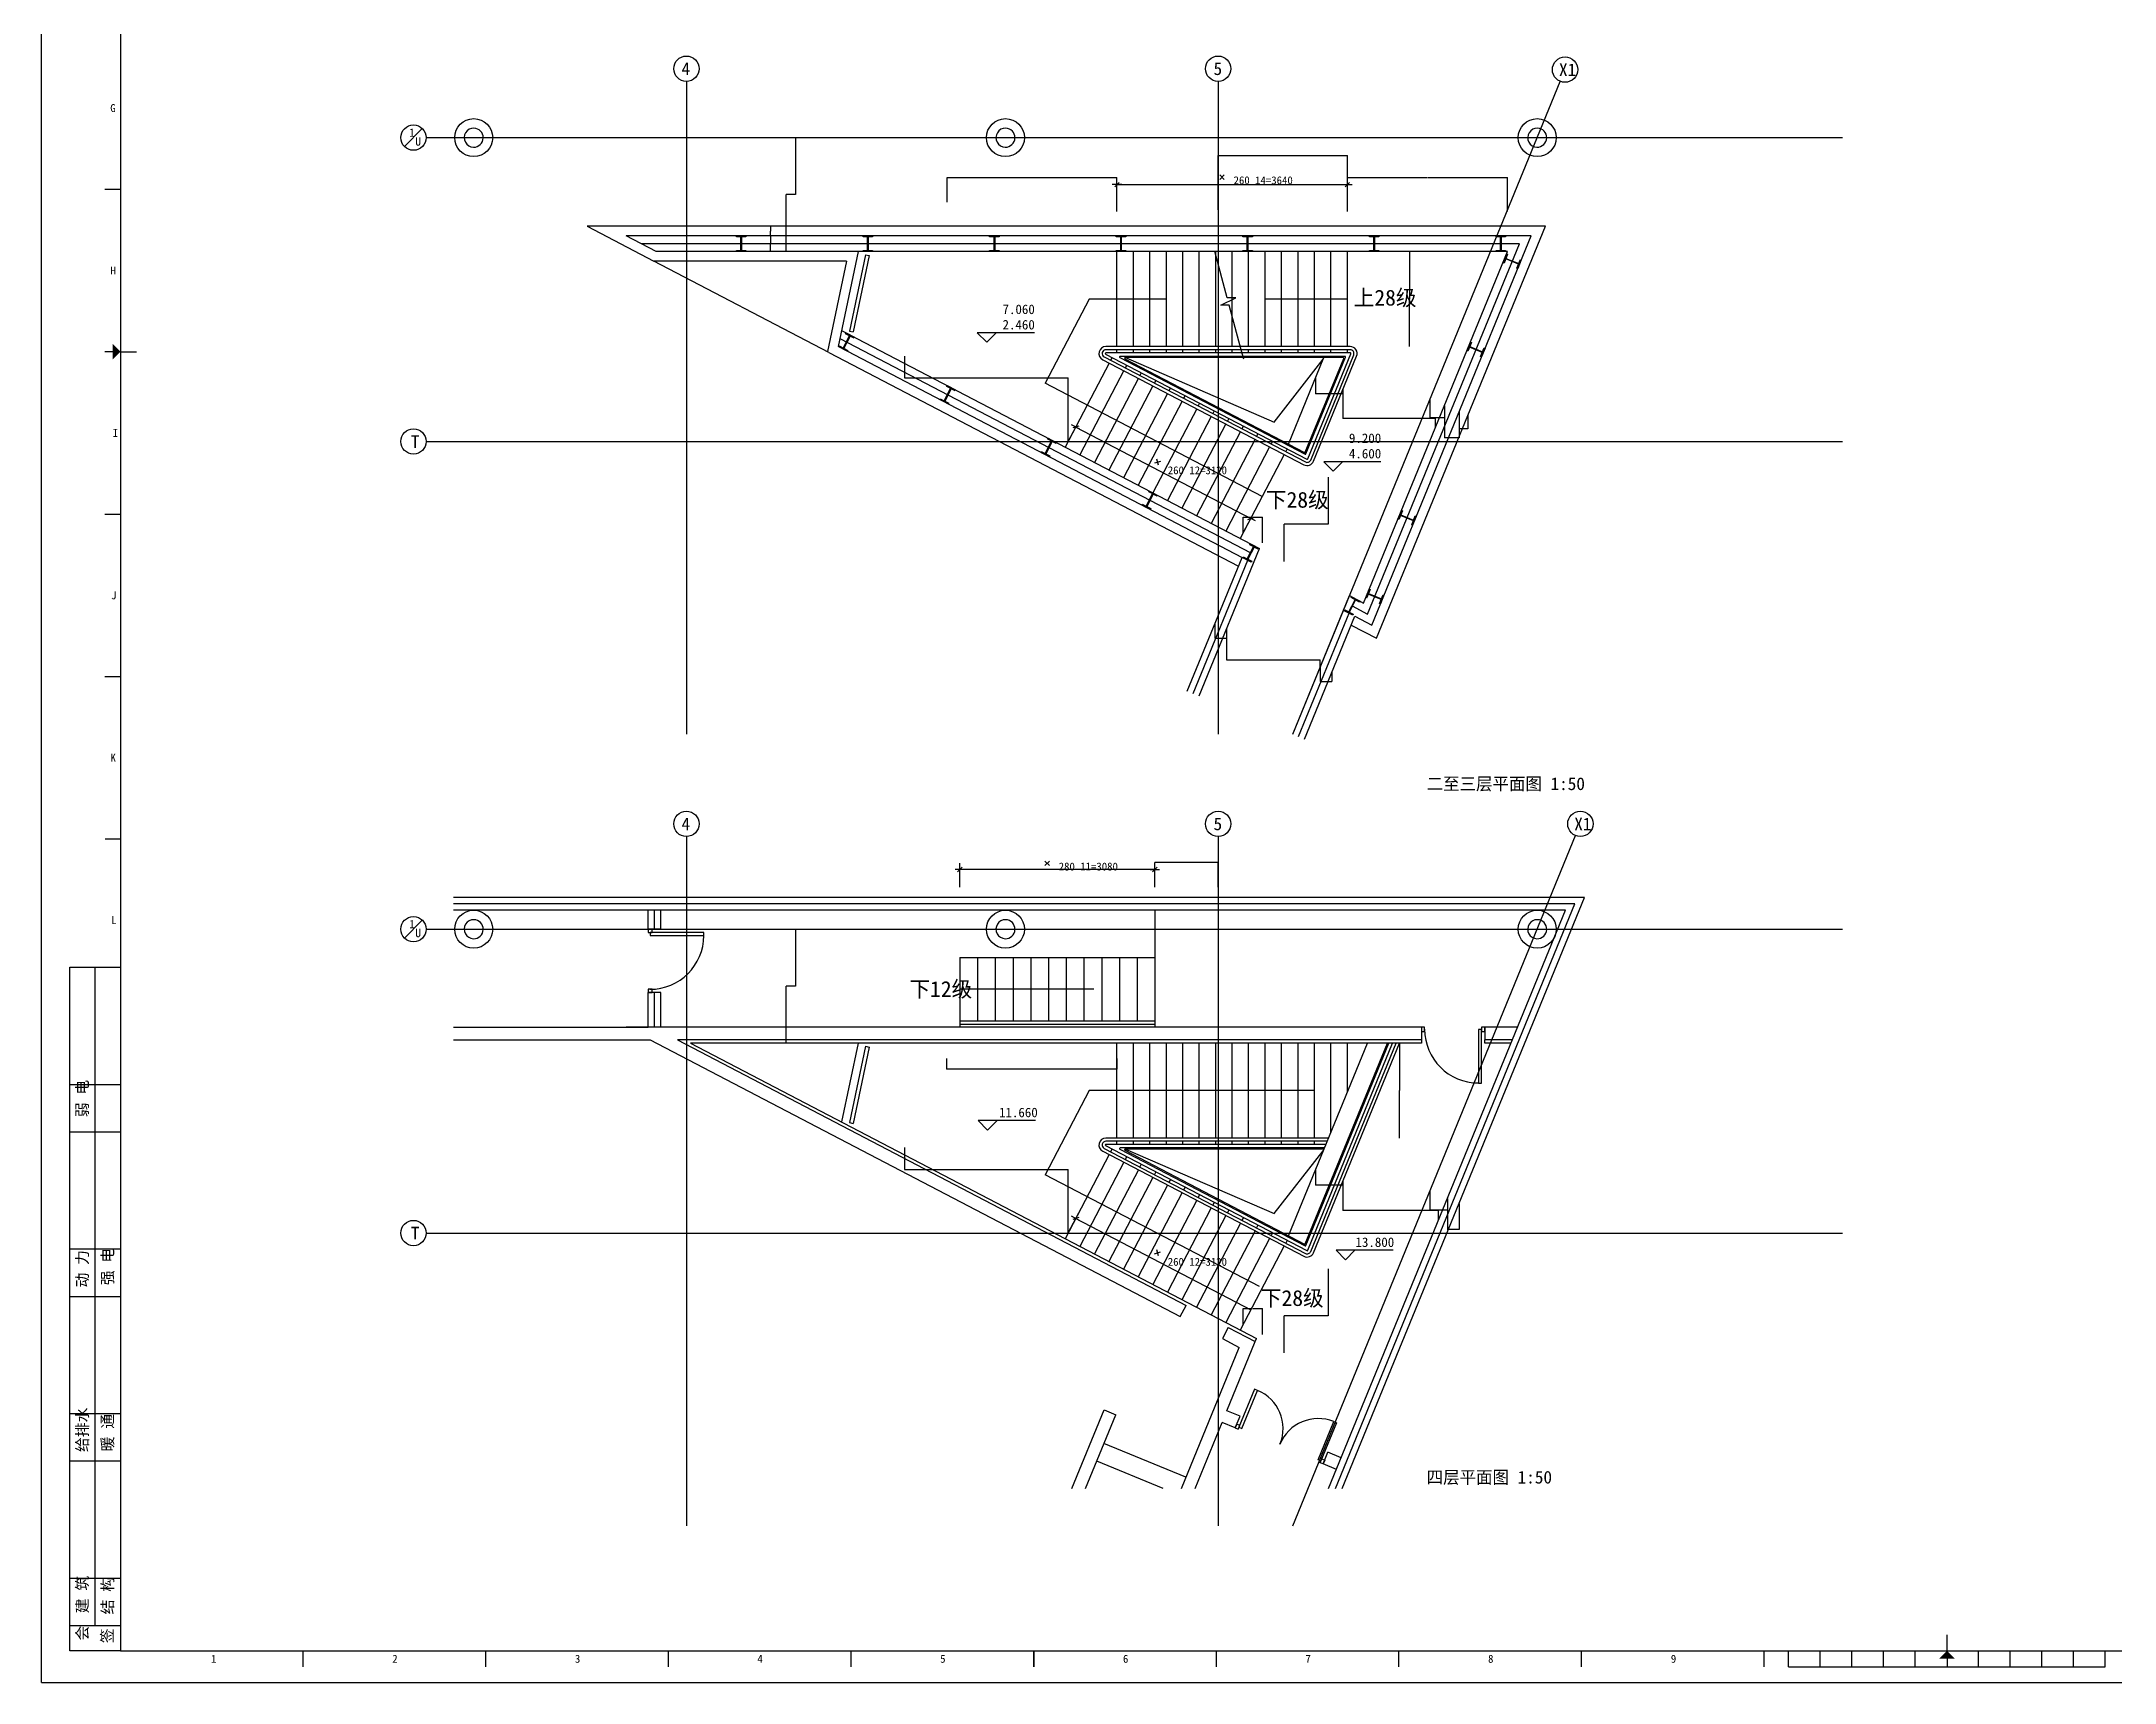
# Model space of a CAD drawing. Header units: metres. Extents: x 104376 to 163826, y -86950 to -44900.
# Drawn here: x 104376 to 137124, y -86950 to -61024 of the extents above; entities that cross this region are included whole.
import ezdxf

# ---------------------------------------------------------------- set-up
doc = ezdxf.new("R2010")
doc.units = ezdxf.units.M
for name, color, linetype in [('AXIS', 8, 'Continuous'), ('COL-S', 251, 'Continuous'), ('COLUMN', 1, 'Continuous'), ('D-TEXT', 3, 'Continuous'), ('DIM', 3, 'Continuous'), ('LINE', 3, 'Continuous'), ('RAILING', 6, 'Continuous'), ('S', 7, 'Continuous'), ('STAIR', 6, 'Continuous'), ('TEXT', 7, 'Continuous'), ('TK', 9, 'Continuous'), ('WALL', 2, 'Continuous'), ('WIN', 4, 'Continuous'), ('WINDOW', 4, 'Continuous'), ('XU', 6, 'Continuous')]:
    doc.layers.add(name, color=color, linetype=linetype)
doc.dimstyles.get("Standard").update_dxf_attribs({"dimtxt": 2.5, "dimasz": 2.5, "dimexe": 1.25, "dimexo": 0.625, "dimtad": 1, "dimcen": 2.5, "dimazin": 3, "dimtfac": 1, "dimtmove": 0, "dimatfit": 3})

# ---------------------------------------------------------------- blocks, each defined once
blk = doc.blocks.new('DOOR10')
at = {"linetype": 'BYBLOCK'}
for points in [[(50, 32.5), (100, 32.5), (100, 882.5), (50, 882.5)], [(0, 0), (50, 0), (50, 65), (0, 65)], [(950, 0), (1000, 0), (1000, 65), (950, 65)]]:
    blk.add_lwpolyline(points, close=True, dxfattribs=at)
blk.add_arc((100, 29.81), 850, 0, 90, dxfattribs=at)
blk = doc.blocks.new('_DIMX')
blk.add_line((-150, 0), (150, 0))
blk.add_lwpolyline([(-70, -70), (70, 70)])
blk = doc.blocks.new('A$C492409A6')
at = {"layer": 'D-TEXT', "linetype": 'BYBLOCK'}
blk.add_text('X1', height=600, rotation=360, dxfattribs=at).set_placement((0, 0))
blk = doc.blocks.new('G25')
for p, q in [((-75, 109), (-75, 125)), ((-75, 125), (75, 125)), ((75, 109), (-75, 109)), ((-5, -109), (-5, 109)), ((5, 109), (5, -109)), ((75, 125), (75, 109)), ((-75, -125), (-75, -109)), ((-75, -109), (75, -109)), ((75, -125), (-75, -125)), ((75, -109), (75, -125))]:
    blk.add_line(p, q)
blk = doc.blocks.new('DOOR15')
at = {"linetype": 'BYBLOCK'}
for points in [[(50, 32.5), (100, 32.5), (100, 682.5), (50, 682.5)], [(1450, 32.5), (1400, 32.5), (1400, 682.5), (1450, 682.5)], [(0, 0), (50, 0), (50, 65), (0, 65)], [(1500, 0), (1450, 0), (1450, 65), (1500, 65)]]:
    blk.add_lwpolyline(points, close=True, dxfattribs=at)
for centre, start, end in [((100, 32.5), 0, 90), ((1400, 32.5), 90, 180)]:
    blk.add_arc(centre, 650, start, end, dxfattribs=at)
blk = doc.blocks.new('*D1')
for p, q in [((123360.87, -81292.18), (123360.87, -81042.41)), ((123361.12, -81042.41), (123508.56, -81042.41)), ((123514.56, -81042.41), (123662, -81042.41)), ((123662.25, -81449.48), (123662.25, -81042.41))]:
    blk.add_line(p, q)
at = {"layer": 'Defpoints'}
for p in [(123360.87, -81042.41), (123360.87, -81292.18), (123662.25, -81449.48)]:
    blk.add_point(p, dxfattribs=at)
at = {"layer": 'DIM', "insert": (123511.56, -81042.41), "char_height": 1, "attachment_point": 5}
blk.add_mtext('301,38', dxfattribs=at)
blk = doc.blocks.new('*D2')
for p, q in [((123093.96, -70306.28), (123093.96, -70793.45)), ((123094.21, -70793.45), (123830.725, -70793.45)), ((123837.725, -70793.45), (124574.24, -70793.45)), ((124574.49, -70912.94), (124574.49, -70793.45))]:
    blk.add_line(p, q)
at = {"layer": 'Defpoints'}
for p in [(123093.96, -70306.28), (123093.96, -70793.45), (124574.49, -70912.94)]:
    blk.add_point(p, dxfattribs=at)
at = {"layer": 'DIM', "insert": (123834.225, -70793.45), "char_height": 1, "attachment_point": 5}
blk.add_mtext('1480,53', dxfattribs=at)
blk = doc.blocks.new('*D3')
for p, q in [((123360.87, -68787.64), (123360.87, -68537.87)), ((123361.12, -68537.87), (123508.56, -68537.87)), ((123514.56, -68537.87), (123662, -68537.87)), ((123662.25, -68944.94), (123662.25, -68537.87))]:
    blk.add_line(p, q)
at = {"layer": 'Defpoints'}
for p in [(123360.87, -68537.87), (123360.87, -68787.64), (123662.25, -68944.94)]:
    blk.add_point(p, dxfattribs=at)
at = {"layer": 'DIM', "insert": (123511.56, -68537.87), "char_height": 1, "attachment_point": 5}
blk.add_mtext('301,38', dxfattribs=at)
blk = doc.blocks.new('*D7')
for p, q in [((122963.81, -63684.35), (122963.81, -62823.24)), ((122964.06, -62823.24), (123981.17, -62823.24)), ((123988.17, -62823.24), (125005.28, -62823.24)), ((125005.53, -63684.35), (125005.53, -62823.24))]:
    blk.add_line(p, q)
at = {"layer": 'Defpoints'}
for p in [(122963.81, -62823.24), (122963.81, -63684.35), (125005.53, -63684.35)]:
    blk.add_point(p, dxfattribs=at)
at = {"layer": 'DIM', "insert": (123984.67, -62823.24), "char_height": 1, "attachment_point": 5}
blk.add_mtext('2041,72', dxfattribs=at)
blk = doc.blocks.new('*D8')
for p, q in [((116286.23, -75048.31), (116286.23, -75948.31)), ((116208.895, -75948.31), (116137.31, -75948.31)), ((116137.56, -76848.31), (116137.56, -75948.31)), ((116286.48, -75948.31), (116214.895, -75948.31))]:
    blk.add_line(p, q)
at = {"layer": 'Defpoints'}
for p in [(116286.23, -75048.31), (116286.23, -75948.31), (116137.56, -76848.31)]:
    blk.add_point(p, dxfattribs=at)
at = {"layer": 'DIM', "insert": (116211.895, -75948.31), "char_height": 1, "attachment_point": 5}
blk.add_mtext('148,67', dxfattribs=at)
blk = doc.blocks.new('*D9')
for p, q in [((120017.13, -77261.14), (118674.48, -77261.14)), ((118674.73, -77093.02), (118674.73, -77261.14)), ((121365.78, -77261.14), (120023.13, -77261.14)), ((121365.53, -77093.02), (121365.53, -77261.14))]:
    blk.add_line(p, q)
at = {"layer": 'Defpoints'}
for p in [(118674.73, -77093.02), (121365.53, -77093.02), (121365.53, -77261.14)]:
    blk.add_point(p, dxfattribs=at)
at = {"layer": 'DIM', "insert": (120020.13, -77261.14), "char_height": 1, "attachment_point": 5}
blk.add_mtext('2690,8', dxfattribs=at)
blk = doc.blocks.new('*D10')
for p, q in [((118010.47, -78498.65), (118010.47, -78844.96)), ((118010.72, -78844.96), (119299.315, -78844.96)), ((119306.315, -78844.96), (120594.91, -78844.96)), ((120595.16, -79848.16), (120595.16, -78844.96))]:
    blk.add_line(p, q)
at = {"layer": 'Defpoints'}
for p in [(118010.47, -78498.65), (118010.47, -78844.96), (120595.16, -79848.16)]:
    blk.add_point(p, dxfattribs=at)
at = {"layer": 'DIM', "insert": (119302.815, -78844.96), "char_height": 1, "attachment_point": 5}
blk.add_mtext('2584,69', dxfattribs=at)
blk = doc.blocks.new('*D11')
for p, q in [((122461.81, -73993.72), (121963.56, -73993.72)), ((121963.81, -74386.84), (121963.81, -73993.72)), ((122964.06, -73993.72), (122465.81, -73993.72)), ((122963.81, -74386.84), (122963.81, -73993.72))]:
    blk.add_line(p, q)
at = {"layer": 'Defpoints'}
for p in [(122963.81, -73993.72), (121963.81, -74386.84), (122963.81, -74386.84)]:
    blk.add_point(p, dxfattribs=at)
at = {"layer": 'DIM', "insert": (122463.81, -73993.72), "char_height": 1, "attachment_point": 5}
blk.add_mtext('1000', dxfattribs=at)
blk = doc.blocks.new('*D12')
for p, q in [((122908.9, -70230.45), (122908.9, -70452.21)), ((123093.96, -70306.28), (123093.96, -70452.21)), ((122909.15, -70452.21), (122998.43, -70452.21)), ((123004.43, -70452.21), (123093.71, -70452.21))]:
    blk.add_line(p, q)
at = {"layer": 'Defpoints'}
for p in [(122908.9, -70230.45), (123093.96, -70306.28), (122908.9, -70452.21)]:
    blk.add_point(p, dxfattribs=at)
at = {"layer": 'DIM', "insert": (123001.43, -70452.21), "char_height": 1, "attachment_point": 5}
blk.add_mtext('185,06', dxfattribs=at)
blk = doc.blocks.new('*D13')
for p, q in [((118010.47, -65994.11), (118010.47, -66340.42)), ((118010.72, -66340.42), (119299.315, -66340.42)), ((119306.315, -66340.42), (120594.91, -66340.42)), ((120595.16, -67343.62), (120595.16, -66340.42))]:
    blk.add_line(p, q)
at = {"layer": 'Defpoints'}
for p in [(118010.47, -65994.11), (118010.47, -66340.42), (120595.16, -67343.62)]:
    blk.add_point(p, dxfattribs=at)
at = {"layer": 'DIM', "insert": (119302.815, -66340.42), "char_height": 1, "attachment_point": 5}
blk.add_mtext('2584,69', dxfattribs=at)
blk = doc.blocks.new('*D14')
for p, q in [((118681.42, -63563.45), (118681.42, -63173.24)), ((118681.67, -63173.24), (120019.975, -63173.24)), ((120026.975, -63173.24), (121365.28, -63173.24)), ((121365.53, -63712.12), (121365.53, -63173.24))]:
    blk.add_line(p, q)
at = {"layer": 'Defpoints'}
for p in [(118681.42, -63173.24), (118681.42, -63563.45), (121365.53, -63712.12)]:
    blk.add_point(p, dxfattribs=at)
at = {"layer": 'DIM', "insert": (120023.475, -63173.24), "char_height": 1, "attachment_point": 5}
blk.add_mtext('2684,11', dxfattribs=at)
blk = doc.blocks.new('*D15')
for p, q in [((116286.23, -62543.77), (116286.23, -63443.77)), ((116208.895, -63443.77), (116137.31, -63443.77)), ((116137.56, -64343.77), (116137.56, -63443.77)), ((116286.48, -63443.77), (116214.895, -63443.77))]:
    blk.add_line(p, q)
at = {"layer": 'Defpoints'}
for p in [(116286.23, -62543.77), (116286.23, -63443.77), (116137.56, -64343.77)]:
    blk.add_point(p, dxfattribs=at)
at = {"layer": 'DIM', "insert": (116211.895, -63443.77), "char_height": 1, "attachment_point": 5}
blk.add_mtext('148,67', dxfattribs=at)
blk = doc.blocks.new('*D16')
for p, q in [((115893.51, -64018.77), (115893.26, -64018.77)), ((115893.76, -63943.77), (115893.76, -64018.77)), ((115893.76, -64093.77), (115893.76, -64018.77)), ((115893.76, -64018.77), (115893.76, -64018.77)), ((115894.01, -64018.77), (115894.26, -64018.77))]:
    blk.add_line(p, q)
at = {"layer": 'Defpoints'}
for p in [(115893.76, -63943.77), (115893.76, -64018.77), (115893.76, -64093.77)]:
    blk.add_point(p, dxfattribs=at)
at = {"layer": 'DIM', "insert": (115893.76, -64017.645), "char_height": 1, "attachment_point": 5}
blk.add_mtext('0', dxfattribs=at)
blk = doc.blocks.new('*D17')
for p, q in [((115893.76, -64093.77), (115893.76, -64218.77)), ((115893.51, -64218.77), (115893.26, -64218.77)), ((115893.76, -64343.77), (115893.76, -64218.77)), ((115893.76, -64218.77), (115893.76, -64218.77)), ((115894.01, -64218.77), (115894.26, -64218.77))]:
    blk.add_line(p, q)
at = {"layer": 'Defpoints'}
for p in [(115893.76, -64093.77), (115893.76, -64218.77), (115893.76, -64343.77)]:
    blk.add_point(p, dxfattribs=at)
at = {"layer": 'DIM', "insert": (115893.76, -64217.645), "char_height": 1, "attachment_point": 5}
blk.add_mtext('0', dxfattribs=at)
blk = doc.blocks.new('*D25')
for p, q in [((124935.33, -79028.19), (124935.33, -79492.85)), ((125686.135, -79492.85), (124935.08, -79492.85)), ((126444.19, -79492.85), (125693.135, -79492.85)), ((126443.94, -79646.36), (126443.94, -79492.85))]:
    blk.add_line(p, q)
at = {"layer": 'Defpoints'}
for p in [(124935.33, -79028.19), (126443.94, -79492.85), (126443.94, -79646.36)]:
    blk.add_point(p, dxfattribs=at)
at = {"layer": 'DIM', "insert": (125689.635, -79492.85), "char_height": 1, "attachment_point": 5}
blk.add_mtext('1508,61', dxfattribs=at)
blk = doc.blocks.new('*D26')
for p, q in [((124699.24, -80414.13), (124699.24, -81156.78)), ((124349.12, -81156.78), (124004.75, -81156.78)), ((124005, -81743.8), (124005, -81156.78)), ((124699.49, -81156.78), (124355.12, -81156.78))]:
    blk.add_line(p, q)
at = {"layer": 'Defpoints'}
for p in [(124699.24, -80414.13), (124699.24, -81156.78), (124005, -81743.8)]:
    blk.add_point(p, dxfattribs=at)
at = {"layer": 'DIM', "insert": (124352.12, -81156.78), "char_height": 1, "attachment_point": 5}
blk.add_mtext('694,24', dxfattribs=at)
blk = doc.blocks.new('*D27')
for p, q in [((126306.65, -79190.21), (126306.65, -79485.38)), ((126442.95, -79485.38), (126306.4, -79485.38)), ((126584.5, -79485.38), (126447.95, -79485.38)), ((126584.25, -79303.95), (126584.25, -79485.38))]:
    blk.add_line(p, q)
at = {"layer": 'Defpoints'}
for p in [(126306.65, -79190.21), (126584.25, -79303.95), (126584.25, -79485.38)]:
    blk.add_point(p, dxfattribs=at)
at = {"layer": 'DIM', "insert": (126445.45, -79485.38), "char_height": 1, "attachment_point": 5}
blk.add_mtext('277,6', dxfattribs=at)
blk = doc.blocks.new('*D28')
for p, q in [((126584.25, -79303.95), (126584.25, -79792.09)), ((126769.31, -79379.79), (126769.31, -79792.09)), ((126673.78, -79792.09), (126584, -79792.09)), ((126769.56, -79792.09), (126679.78, -79792.09))]:
    blk.add_line(p, q)
at = {"layer": 'Defpoints'}
for p in [(126584.25, -79303.95), (126769.31, -79379.79), (126769.31, -79792.09)]:
    blk.add_point(p, dxfattribs=at)
at = {"layer": 'DIM', "insert": (126676.78, -79792.09), "char_height": 1, "attachment_point": 5}
blk.add_mtext('185,06', dxfattribs=at)
blk = doc.blocks.new('*D29')
for p, q in [((125830.23, -76848.31), (125830.23, -77598.31)), ((125829.98, -77598.31), (125829.73, -77598.31)), ((125830.23, -78348.31), (125830.23, -77598.31)), ((125830.23, -77598.31), (125830.23, -77598.31)), ((125830.48, -77598.31), (125830.73, -77598.31))]:
    blk.add_line(p, q)
at = {"layer": 'Defpoints'}
for p in [(125830.23, -76848.31), (125830.23, -77598.31), (125830.23, -78348.31)]:
    blk.add_point(p, dxfattribs=at)
at = {"layer": 'DIM', "insert": (125830.23, -77597.185), "char_height": 1, "attachment_point": 5}
blk.add_mtext('0', dxfattribs=at)
blk = doc.blocks.new('*D30')
for p, q in [((124699.24, -67909.59), (124699.24, -68652.24)), ((124349.12, -68652.24), (124004.75, -68652.24)), ((124005, -69239.26), (124005, -68652.24)), ((124699.49, -68652.24), (124355.12, -68652.24))]:
    blk.add_line(p, q)
at = {"layer": 'Defpoints'}
for p in [(124699.24, -67909.59), (124699.24, -68652.24), (124005, -69239.26)]:
    blk.add_point(p, dxfattribs=at)
at = {"layer": 'DIM', "insert": (124352.12, -68652.24), "char_height": 1, "attachment_point": 5}
blk.add_mtext('694,24', dxfattribs=at)
blk = doc.blocks.new('*D31')
for p, q in [((124574.49, -70912.94), (124574.49, -71134.7)), ((124759.56, -70988.77), (124759.56, -71134.7)), ((124574.74, -71134.7), (124664.025, -71134.7)), ((124670.025, -71134.7), (124759.31, -71134.7))]:
    blk.add_line(p, q)
at = {"layer": 'Defpoints'}
for p in [(124574.49, -70912.94), (124759.56, -70988.77), (124574.49, -71134.7)]:
    blk.add_point(p, dxfattribs=at)
at = {"layer": 'DIM', "insert": (124667.025, -71134.7), "char_height": 1, "attachment_point": 5}
blk.add_mtext('185,07', dxfattribs=at)
blk = doc.blocks.new('*D32')
for p, q in [((125005.53, -63563.45), (125005.53, -63173.24)), ((125005.78, -63173.24), (126267.475, -63173.24)), ((126274.475, -63173.24), (127536.17, -63173.24)), ((127536.42, -63712.12), (127536.42, -63173.24))]:
    blk.add_line(p, q)
at = {"layer": 'Defpoints'}
for p in [(125005.53, -63173.24), (125005.53, -63563.45), (127536.42, -63712.12)]:
    blk.add_point(p, dxfattribs=at)
at = {"layer": 'DIM', "insert": (126270.975, -63173.24), "char_height": 1, "attachment_point": 5}
blk.add_mtext('2530,89', dxfattribs=at)
blk = doc.blocks.new('*D33')
for p, q in [((125986.65, -64343.77), (125986.65, -65093.77)), ((125986.4, -65093.77), (125986.15, -65093.77)), ((125986.65, -65843.77), (125986.65, -65093.77)), ((125986.65, -65093.77), (125986.65, -65093.77)), ((125986.9, -65093.77), (125987.15, -65093.77))]:
    blk.add_line(p, q)
at = {"layer": 'Defpoints'}
for p in [(125986.65, -64343.77), (125986.65, -65093.77), (125986.65, -65843.77)]:
    blk.add_point(p, dxfattribs=at)
at = {"layer": 'DIM', "insert": (125986.65, -65092.645), "char_height": 1, "attachment_point": 5}
blk.add_mtext('0', dxfattribs=at)
blk = doc.blocks.new('*D34')
for p, q in [((124935.33, -66523.65), (124935.33, -66978.83)), ((125663.005, -66978.83), (124935.08, -66978.83)), ((126397.93, -66978.83), (125670.005, -66978.83)), ((126397.68, -67122.86), (126397.68, -66978.83))]:
    blk.add_line(p, q)
at = {"layer": 'Defpoints'}
for p in [(124935.33, -66523.65), (126397.68, -66978.83), (126397.68, -67122.86)]:
    blk.add_point(p, dxfattribs=at)
at = {"layer": 'DIM', "insert": (125666.505, -66978.83), "char_height": 1, "attachment_point": 5}
blk.add_mtext('1462,35', dxfattribs=at)
blk = doc.blocks.new('*D35')
for p, q in [((126305.72, -66685.29), (126305.72, -66970.99)), ((126537.05, -66780.08), (126537.05, -66970.99)), ((126418.385, -66970.99), (126305.47, -66970.99)), ((126537.3, -66970.99), (126424.385, -66970.99))]:
    blk.add_line(p, q)
at = {"layer": 'Defpoints'}
for p in [(126305.72, -66685.29), (126537.05, -66780.08), (126537.05, -66970.99)]:
    blk.add_point(p, dxfattribs=at)
at = {"layer": 'DIM', "insert": (126421.385, -66970.99), "char_height": 1, "attachment_point": 5}
blk.add_mtext('231,33', dxfattribs=at)
blk = doc.blocks.new('*D36')
for p, q in [((126537.98, -66780.46), (126537.98, -67287.55)), ((126769.31, -66875.25), (126769.31, -67287.55)), ((126650.645, -67287.55), (126537.73, -67287.55)), ((126769.56, -67287.55), (126656.645, -67287.55))]:
    blk.add_line(p, q)
at = {"layer": 'Defpoints'}
for p in [(126537.98, -66780.46), (126769.31, -66875.25), (126769.31, -67287.55)]:
    blk.add_point(p, dxfattribs=at)
at = {"layer": 'DIM', "insert": (126653.645, -67287.55), "char_height": 1, "attachment_point": 5}
blk.add_mtext('231,33', dxfattribs=at)
blk = doc.blocks.new('*D37')
for p, q in [((126769.31, -66875.25), (126769.31, -67142.91)), ((126908.11, -66932.12), (126908.11, -67142.91)), ((126836.21, -67142.91), (126769.06, -67142.91)), ((126908.36, -67142.91), (126841.21, -67142.91))]:
    blk.add_line(p, q)
at = {"layer": 'Defpoints'}
for p in [(126769.31, -66875.25), (126908.11, -66932.12), (126908.11, -67142.91)]:
    blk.add_point(p, dxfattribs=at)
at = {"layer": 'DIM', "insert": (126838.71, -67142.91), "char_height": 1, "attachment_point": 5}
blk.add_mtext('138,8', dxfattribs=at)
blk = doc.blocks.new('*D46')
for p, q in [((124500.75, -66345.58), (124500.75, -66590.19)), ((124715.04, -66590.19), (124500.5, -66590.19)), ((124935.58, -66590.19), (124721.04, -66590.19)), ((124935.33, -66523.65), (124935.33, -66590.19))]:
    blk.add_line(p, q)
at = {"layer": 'Defpoints'}
for p in [(124500.75, -66345.58), (124935.33, -66523.65), (124935.33, -66590.19)]:
    blk.add_point(p, dxfattribs=at)
at = {"layer": 'DIM', "insert": (124718.04, -66590.19), "char_height": 1, "attachment_point": 5}
blk.add_mtext('434,58', dxfattribs=at)
blk = doc.blocks.new('*D47')
for p, q in [((124500.75, -78850.12), (124500.75, -79094.73)), ((124715.04, -79094.73), (124500.5, -79094.73)), ((124935.58, -79094.73), (124721.04, -79094.73)), ((124935.33, -79028.19), (124935.33, -79094.73))]:
    blk.add_line(p, q)
at = {"layer": 'Defpoints'}
for p in [(124500.75, -78850.12), (124935.33, -79028.19), (124935.33, -79094.73)]:
    blk.add_point(p, dxfattribs=at)
at = {"layer": 'DIM', "insert": (124718.04, -79094.73), "char_height": 1, "attachment_point": 5}
blk.add_mtext('434,58', dxfattribs=at)

msp = doc.modelspace()

# ---------------------------------------------------------------- linework, layer by layer
for p, q in [((123061.13, -63202.56), (122990.42, -63131.85)), ((122990.42, -63202.56), (123061.13, -63131.85)), ((120595.16, -67343.62), (120760.86, -67026.25)), ((120715.02, -67115.13), (123479.85, -68558.69)), ((121961.3, -67683.44), (122056.71, -67653.49)), ((122023.98, -67716.17), (121994.03, -67620.76)), ((123360.87, -68787.64), (123526.58, -68470.28)), ((118883.81, -74386.84), (118883.81, -74006.22)), ((120298.66, -74043.76), (120227.95, -73973.05)), ((120227.95, -74043.76), (120298.66, -73973.05)), ((121963.81, -74386.84), (121963.81, -74006.22)), ((121963.31, -74106.22), (118884.31, -74106.22)), ((120595.16, -79848.16), (120760.86, -79530.79)), ((120715.02, -79619.67), (123479.85, -81063.23)), ((121960.15, -80176.03), (122055.56, -80146.07)), ((122022.84, -80208.75), (121992.88, -80113.34))]:
    msp.add_line(p, q)
at = {"layer": 'AXIS'}
for p, q in [((114563.81, -61654.26), (114563.81, -71968.56)), ((122963.81, -61654.26), (122963.81, -71968.56)), ((124141.95, -71968.56), (128368.3, -61654.26)), ((110452.27, -62543.77), (132828.62, -62543.77)), ((110452.27, -67343.77), (132828.62, -67343.77)), ((114563.81, -73584.3), (114563.81, -84473.1)), ((122963.81, -73584.3), (122963.81, -84473.1)), ((124141.95, -84473.1), (128609.82, -73569.37)), ((110452.27, -75048.31), (132828.62, -75048.31)), ((110452.27, -79848.31), (132828.62, -79848.31))]:
    msp.add_line(p, q, dxfattribs=at)
at = {"layer": 'COL-S'}
for points in [[(111207.77, -62393.83, 1), (111199.85, -62693.72, 1)], [(119607.77, -62393.83, 1), (119599.85, -62693.72, 1)], [(128007.77, -62393.83, 1), (127999.85, -62693.72, 1)], [(111207.77, -74898.37, 1), (111199.85, -75198.26, 1)], [(119607.77, -74898.37, 1), (119599.85, -75198.26, 1)], [(128007.77, -74898.37, 1), (127999.85, -75198.26, 1)]]:
    msp.add_lwpolyline(points, format="xyb", close=True, dxfattribs=at)
at = {"layer": 'COLUMN'}
for centre in [(111203.81, -62543.77), (119603.81, -62543.77), (128003.81, -62543.77), (111203.81, -75048.31), (119603.81, -75048.31), (128003.81, -75048.31)]:
    msp.add_circle(centre, 300, dxfattribs=at)
at = {"layer": 'D-TEXT'}
for p, q in [((110109.13, -62683.5), (110391.97, -62400.66)), ((110109.13, -75188.04), (110391.97, -74905.2))]:
    msp.add_line(p, q, dxfattribs=at)
for centre in [(114563.81, -61454.26), (122963.81, -61454.26), (128444.13, -61469.19), (110252.27, -62543.77), (110252.27, -67343.77), (114563.81, -73384.3), (122963.81, -73384.3), (128685.65, -73384.3), (110252.27, -75048.31), (110252.27, -79848.31)]:
    msp.add_circle(centre, 200, dxfattribs=at)
at = {"layer": 'DIM'}
for p, q in [((121365.53, -63563.45), (121365.53, -63185.74)), ((125005.53, -63712.12), (125005.53, -63185.74)), ((121366.03, -63285.74), (125005.03, -63285.74))]:
    msp.add_line(p, q, dxfattribs=at)
at = {"layer": 'LINE'}
for p, q in [((123107.1, -65071.8), (122912.03, -64343.77)), ((120927.47, -65093.77), (120233.05, -66423.79)), ((122145.53, -65093.77), (120927.47, -65093.77)), ((123003.82, -65188.63), (123242.02, -65073.04)), ((123242.02, -65073.04), (123107.1, -65071.8)), ((125005.53, -65093.77), (123705.53, -65093.77)), ((123138.74, -65189.86), (123003.82, -65188.63)), ((123327.35, -65893.77), (123138.74, -65189.86)), ((121500.13, -66018.77), (123848.23, -67036.43)), ((123367.54, -66043.77), (123327.35, -65893.77)), ((123848.23, -67036.43), (124624.42, -66043.77)), ((123660.69, -68213.42), (120233.05, -66423.79)), ((120927.47, -77598.31), (120233.05, -78928.33)), ((124485.53, -77598.31), (120927.47, -77598.31)), ((121500.13, -78523.31), (123848.23, -79540.97)), ((123848.23, -79540.97), (124624.42, -78548.31)), ((123615.46, -80694.34), (120233.05, -78928.33))]:
    msp.add_line(p, q, dxfattribs=at)
at = {"layer": 'RAILING'}
for p, q in [((128132.6, -63943.77), (112998.43, -63943.77)), ((112998.43, -63943.77), (114051.83, -64493.77)), ((125465.41, -70453), (128132.6, -63943.77)), ((117091.23, -64493.77), (114051.83, -64493.77)), ((117091.23, -64493.77), (116792.13, -65924.53)), ((117393.08, -64393.74), (117140.99, -65599.63)), ((117451.81, -64406.02), (117199.72, -65611.9)), ((117393.08, -64393.74), (117451.81, -64406.02)), ((117140.99, -65599.63), (117199.72, -65611.9)), ((116815.15, -65936.55), (123284.33, -69314.22)), ((125064.8, -70243.84), (125465.41, -70453)), ((117393.08, -76898.28), (117140.99, -78104.17)), ((117451.81, -76910.56), (117199.72, -78116.44)), ((117393.08, -76898.28), (117451.81, -76910.56)), ((124074.45, -79890.49), (125321, -76848.31)), ((117140.99, -78104.17), (117199.72, -78116.44))]:
    msp.add_line(p, q, dxfattribs=at)
at = {"layer": 'STAIR'}
for p, q in [((121365.53, -65843.77), (121365.53, -64343.77)), ((121625.53, -65843.77), (121625.53, -64343.77)), ((121885.53, -65843.77), (121885.53, -64343.77)), ((122145.53, -65843.77), (122145.53, -64343.77)), ((122405.53, -65843.77), (122405.53, -64343.77)), ((122665.53, -65843.77), (122665.53, -64343.77)), ((122925.53, -65843.77), (122925.53, -64343.77)), ((123185.53, -65843.77), (123185.53, -64343.77)), ((123445.53, -65843.77), (123445.53, -64343.77)), ((123705.53, -65843.77), (123705.53, -64343.77)), ((123965.53, -65843.77), (123965.53, -64343.77)), ((124225.53, -65843.77), (124225.53, -64343.77)), ((124485.53, -65843.77), (124485.53, -64343.77)), ((124745.53, -65843.77), (124745.53, -64343.77)), ((125005.53, -65843.77), (125005.53, -64343.77)), ((121242.1, -66104.55), (120547.85, -67434.22)), ((121140.07, -66051.28), (124318.96, -67711.03)), ((121163.22, -66006.96), (124342.1, -67666.71)), ((121186.36, -65962.64), (124365.24, -67622.39)), ((125049.96, -65843.77), (121190.99, -65843.77)), ((125049.96, -65893.77), (121190.99, -65893.77)), ((125049.96, -65943.77), (121190.99, -65943.77)), ((121288.38, -66015.91), (121265.24, -66060.23)), ((121365.53, -65943.77), (121365.53, -65893.77)), ((121410.53, -66017.64), (124337.22, -67545.71)), ((124967.99, -65998.77), (121415.16, -65998.77)), ((121492.05, -66037.64), (124327.03, -67517.83)), ((121518.86, -66136.24), (121495.71, -66180.56)), ((124938.18, -66018.77), (121496.68, -66018.77)), ((121625.53, -65943.77), (121625.53, -65893.77)), ((121885.53, -65943.77), (121885.53, -65893.77)), ((122145.53, -65943.77), (122145.53, -65893.77)), ((122405.53, -65943.77), (122405.53, -65893.77)), ((122665.53, -65943.77), (122665.53, -65893.77)), ((122925.53, -65943.77), (122925.53, -65893.77)), ((123185.53, -65943.77), (123185.53, -65893.77)), ((123445.53, -65943.77), (123445.53, -65893.77)), ((123705.53, -65943.77), (123705.53, -65893.77)), ((123965.53, -65943.77), (123965.53, -65893.77)), ((124074.45, -67385.95), (124634.66, -66018.77)), ((124225.53, -65943.77), (124225.53, -65893.77)), ((124340.91, -67512.76), (124947.43, -66032.57)), ((124351.1, -67540.64), (124977.24, -66012.57)), ((124379.12, -67617.32), (125059.21, -65957.57)), ((124425.39, -67636.27), (125105.48, -65976.52)), ((124471.65, -67655.23), (125151.75, -65995.48)), ((124485.53, -65943.77), (124485.53, -65893.77)), ((124745.53, -65943.77), (124745.53, -65893.77)), ((125005.53, -65943.77), (125005.53, -65893.77)), ((121472.57, -66224.89), (120778.33, -67554.56)), ((121703.05, -66345.22), (121008.8, -67674.89)), ((121933.53, -66465.56), (121239.28, -67795.23)), ((121749.33, -66256.58), (121726.19, -66300.9)), ((121979.81, -66376.91), (121956.67, -66421.24)), ((122164, -66585.89), (121469.76, -67915.56)), ((122394.48, -66706.23), (121700.23, -68035.9)), ((122210.28, -66497.25), (122187.14, -66541.57)), ((122440.76, -66617.59), (122417.62, -66661.91)), ((122671.24, -66737.92), (122648.1, -66782.24)), ((122624.95, -66826.57), (121930.71, -68156.24)), ((122855.43, -66946.9), (122161.19, -68276.57)), ((123085.91, -67067.24), (122391.66, -68396.91)), ((122901.71, -66858.26), (122878.57, -66902.58)), ((123132.19, -66978.59), (123109.05, -67022.91)), ((123362.67, -67098.93), (123339.52, -67143.25)), ((123316.38, -67187.57), (122622.14, -68517.24)), ((123546.86, -67307.91), (122852.61, -68637.58)), ((123777.34, -67428.24), (123083.09, -68757.91)), ((123593.14, -67219.26), (123570, -67263.59)), ((123823.62, -67339.6), (123800.48, -67383.92)), ((124054.09, -67459.93), (124030.95, -67504.26)), ((124007.81, -67548.58), (123313.57, -68878.25)), ((121963.81, -74748.31), (121963.81, -76598.31)), ((118883.81, -75498.31), (118883.81, -76598.31)), ((118883.81, -75498.31), (121963.81, -75498.31)), ((119163.81, -75498.31), (119163.81, -76498.31)), ((119443.81, -75498.31), (119443.81, -76498.31)), ((119723.81, -75498.31), (119723.81, -76498.31)), ((120003.81, -75498.31), (120003.81, -76498.31)), ((120283.81, -75498.31), (120283.81, -76498.31)), ((120563.81, -75498.31), (120563.81, -76498.31)), ((120843.81, -75498.31), (120843.81, -76498.31)), ((121123.81, -75498.31), (121123.81, -76498.31)), ((121403.81, -75498.31), (121403.81, -76498.31)), ((121683.81, -75498.31), (121683.81, -76498.31)), ((120997.82, -75998.31), (118883.81, -75998.31)), ((118883.81, -76498.31), (121963.81, -76498.31)), ((118883.81, -76548.31), (121963.81, -76548.31)), ((121365.53, -78348.31), (121365.53, -76848.31)), ((121625.53, -78348.31), (121625.53, -76848.31)), ((121885.53, -78348.31), (121885.53, -76848.31)), ((122145.53, -78348.31), (122145.53, -76848.31)), ((122405.53, -78348.31), (122405.53, -76848.31)), ((122665.53, -78348.31), (122665.53, -76848.31)), ((122925.53, -78348.31), (122925.53, -76848.31)), ((123185.53, -78348.31), (123185.53, -76848.31)), ((123445.53, -78348.31), (123445.53, -76848.31)), ((123705.53, -78348.31), (123705.53, -76848.31)), ((123965.53, -78348.31), (123965.53, -76848.31)), ((124225.53, -78348.31), (124225.53, -76848.31)), ((124340.91, -80017.3), (125639.42, -76848.31)), ((124351.1, -80045.18), (125661.04, -76848.31)), ((124379.12, -80121.86), (125720.47, -76848.31)), ((124425.39, -80140.81), (125774.51, -76848.31)), ((124471.65, -80159.77), (125828.54, -76848.31)), ((124485.53, -78348.31), (124485.53, -76848.31)), ((124745.53, -78252.73), (124745.53, -76848.31)), ((125005.53, -77618.2), (125005.53, -76848.31)), ((121140.07, -78555.82), (124318.96, -80215.57)), ((121163.22, -78511.5), (124342.1, -80171.25)), ((121186.36, -78467.18), (124365.24, -80126.93)), ((124706.37, -78348.31), (121190.99, -78348.31)), ((124685.88, -78398.31), (121190.99, -78398.31)), ((124665.39, -78448.31), (121190.99, -78448.31)), ((121288.38, -78520.45), (121265.24, -78564.77)), ((121365.53, -78448.31), (121365.53, -78398.31)), ((121410.53, -78522.18), (124337.22, -80050.25)), ((124642.85, -78503.31), (121415.16, -78503.31)), ((121492.05, -78542.18), (124327.03, -80022.37)), ((124634.66, -78523.31), (121496.68, -78523.31)), ((121625.53, -78448.31), (121625.53, -78398.31)), ((121885.53, -78448.31), (121885.53, -78398.31)), ((122145.53, -78448.31), (122145.53, -78398.31)), ((122405.53, -78448.31), (122405.53, -78398.31)), ((122665.53, -78448.31), (122665.53, -78398.31)), ((122925.53, -78448.31), (122925.53, -78398.31)), ((123185.53, -78448.31), (123185.53, -78398.31)), ((123445.53, -78448.31), (123445.53, -78398.31)), ((123705.53, -78448.31), (123705.53, -78398.31)), ((123965.53, -78448.31), (123965.53, -78398.31)), ((124225.53, -78448.31), (124225.53, -78398.31)), ((124485.53, -78448.31), (124485.53, -78398.31)), ((121242.03, -78609.22), (120547.78, -79938.89)), ((121472.5, -78729.56), (120778.26, -80059.23)), ((121702.98, -78849.89), (121008.74, -80179.56)), ((121518.86, -78640.78), (121495.71, -78685.1)), ((121749.33, -78761.12), (121726.19, -78805.44)), ((121979.81, -78881.45), (121956.67, -78925.78)), ((121933.46, -78970.23), (121239.21, -80299.9)), ((122163.93, -79090.57), (121469.69, -80420.24)), ((122394.41, -79210.9), (121700.16, -80540.57)), ((122210.28, -79001.79), (122187.14, -79046.11)), ((122440.76, -79122.13), (122417.62, -79166.45)), ((122671.24, -79242.46), (122648.1, -79286.78)), ((122671.24, -79242.46), (122648.1, -79286.78)), ((122624.89, -79331.24), (121930.64, -80660.91)), ((122855.36, -79451.57), (122161.12, -80781.24)), ((123085.84, -79571.91), (122391.59, -80901.58)), ((122901.71, -79362.8), (122878.57, -79407.12)), ((122901.71, -79362.8), (122878.57, -79407.12)), ((123132.19, -79483.13), (123109.05, -79527.45)), ((123132.19, -79483.13), (123109.05, -79527.45)), ((123316.31, -79692.24), (122622.07, -81021.91)), ((123546.79, -79812.58), (122852.55, -81142.25)), ((123362.67, -79603.47), (123339.52, -79647.79)), ((123362.67, -79603.47), (123339.52, -79647.79)), ((123593.14, -79723.8), (123570, -79768.13)), ((123823.62, -79844.14), (123800.48, -79888.46)), ((123777.27, -79932.92), (123083.02, -81262.59)), ((124007.74, -80053.25), (123313.5, -81382.92)), ((124054.09, -79964.48), (124030.95, -80008.8)), ((122455.76, -83706.81), (121160.3, -83175.99)), ((122095.59, -83883.44), (121046.55, -83453.59))]:
    msp.add_line(p, q, dxfattribs=at)
for centre, radius, start, end in [((121190.99, -65953.77), 110, 90, 242.43), ((121190.99, -65953.77), 60, 90, 242.43), ((121190.99, -65953.77), 10, 90, 242.43), ((121415.16, -66008.77), 10, 90, 242.43), ((121496.68, -66028.77), 10, 90, 242.43), ((124938.18, -66028.77), 10, 337.72, 90), ((124967.99, -66008.77), 10, 337.72, 90), ((125049.96, -65953.77), 110, 337.72, 90), ((125049.96, -65953.77), 60, 337.72, 90), ((125049.96, -65953.77), 10, 337.72, 90), ((124369.87, -67613.52), 110, 242.43, 337.72), ((124331.66, -67508.97), 10, 242.43, 337.72), ((124341.85, -67536.85), 10, 242.43, 337.72), ((124369.87, -67613.52), 60, 242.43, 337.72), ((124369.87, -67613.52), 10, 242.43, 337.72), ((121190.99, -78458.31), 110, 90, 242.43), ((121190.99, -78458.31), 60, 90, 242.43), ((121190.99, -78458.31), 10, 90, 242.43), ((121415.16, -78513.31), 10, 90, 242.43), ((121496.68, -78533.31), 10, 90, 242.43), ((124369.87, -80118.06), 110, 242.43, 337.72), ((124331.66, -80013.51), 10, 242.43, 337.72), ((124341.85, -80041.39), 10, 242.43, 337.72), ((124369.87, -80118.06), 60, 242.43, 337.72), ((124369.87, -80118.06), 10, 242.43, 337.72)]:
    msp.add_arc(centre, radius, start, end, dxfattribs=at)
at = {"layer": 'TEXT'}
for points in [[(120064.13, -65626.76), (119158.63, -65626.76), (119308.33, -65776.46), (119458.03, -65626.76)], [(125536.28, -67663.83), (124630.78, -67663.83), (124780.48, -67813.53), (124930.18, -67663.83)], [(120077.11, -78071.95), (119171.61, -78071.95), (119321.32, -78221.65), (119471.02, -78071.95)], [(125731.09, -80121.87), (124825.59, -80121.87), (124975.29, -80271.57), (125124.99, -80121.87)]]:
    msp.add_lwpolyline(points, dxfattribs=at)
at = {"layer": 'TK'}
for p, q in [((104375.51, -86950.07), (104375.51, -44900.07)), ((105375.51, -63359.44), (105625.51, -63359.44)), ((105625.51, -65925.07), (105875.51, -65925.07)), ((105375.51, -68490.69), (105625.51, -68490.69)), ((105375.51, -71056.32), (105625.51, -71056.32)), ((105381, -73621.94), (105631, -73621.94)), ((105225.51, -86050.07), (105225.51, -75650.07)), ((104825.51, -77500.07), (105625.51, -77500.07)), ((104825.51, -78250.07), (105625.51, -78250.07)), ((104825.51, -80100.07), (105625.51, -80100.07)), ((104825.51, -80850.07), (105625.51, -80850.07)), ((104825.51, -82700.07), (105625.51, -82700.07)), ((104825.51, -83450.07), (105625.51, -83450.07)), ((104825.51, -85300.07), (105625.51, -85300.07)), ((104825.51, -86050.07), (105625.51, -86050.07)), ((108510.51, -86700.07), (108510.51, -86450.07)), ((111395.51, -86700.07), (111395.51, -86450.07)), ((114280.51, -86700.07), (114280.51, -86450.07)), ((117165.51, -86700.07), (117165.51, -86450.07)), ((120050.51, -86700.07), (120050.51, -86450.07)), ((120050.51, -86450.07), (120050.51, -86700.07)), ((122935.51, -86700.07), (122935.51, -86450.07)), ((125820.51, -86700.07), (125820.51, -86450.07)), ((128705.51, -86700.07), (128705.51, -86450.07)), ((131590.51, -86700.07), (131590.51, -86450.07)), ((131975.51, -86700.07), (131975.51, -86450.07)), ((132475.51, -86700.07), (132475.51, -86450.07)), ((132975.51, -86700.07), (132975.51, -86450.07)), ((133475.51, -86700.07), (133475.51, -86450.07)), ((133975.51, -86700.07), (133975.51, -86450.07)), ((134478.26, -86447.36), (134478.26, -86197.36)), ((134975.51, -86700.07), (134975.51, -86450.07)), ((135475.51, -86700.07), (135475.51, -86450.07)), ((135975.51, -86700.07), (135975.51, -86450.07)), ((136475.51, -86700.07), (136475.51, -86450.07)), ((136975.51, -86700.07), (136975.51, -86450.07)), ((131975.51, -86700.07), (136975.51, -86700.07)), ((104375.51, -86950.07), (163825.51, -86950.07))]:
    msp.add_line(p, q, dxfattribs=at)
msp.add_lwpolyline([(163325.51, -86450.07), (163325.51, -45400.07), (105625.51, -45400.07), (105625.51, -86450.07)], close=True, dxfattribs=at)
for points in [[(105500.51, -65925.07), (105375.51, -65925.07)], [(105625.51, -86450.07), (104825.51, -86450.07), (104825.51, -75650.07), (105625.51, -75650.07)], [(134478.26, -86572.36), (134478.26, -86697.36)]]:
    msp.add_lwpolyline(points, dxfattribs=at)
for points in [[(105500.51, -66050.07), (105500.51, -65800.07), (105625.51, -65925.07)], [(134603.26, -86572.36), (134353.26, -86572.36), (134478.26, -86447.36)]]:
    msp.add_solid(points, dxfattribs=at)
at = {"layer": 'WALL'}
for p, q in [((110885.73, -76598.31), (113958.44, -76598.31)), ((126174.85, -76598.31), (113609.81, -76598.31)), ((126174.85, -76598.31), (126174.85, -76798.31)), ((127692.9, -76598.31), (127174.85, -76598.31)), ((127174.85, -76598.31), (127174.85, -76798.31)), ((110885.73, -76798.31), (113992.87, -76798.31)), ((113992.87, -76798.31), (122365.46, -81169.79)), ((126174.85, -76798.31), (114424.99, -76798.31)), ((114424.99, -76798.31), (122458.06, -80992.52)), ((127610.95, -76798.31), (127174.85, -76798.31)), ((122365.46, -81169.79), (122458.06, -80992.52)), ((123122.86, -81339.62), (123030.3, -81516.91)), ((123030.3, -81516.91), (123296.2, -81655.75)), ((123122.86, -81339.62), (123550.4, -81562.85)), ((122383.39, -83883.44), (123296.2, -81655.75)), ((123101.65, -82658.02), (123550.4, -81562.85)), ((120654.28, -83883.44), (121162.38, -82643.44)), ((120870.42, -83883.44), (121347.44, -82719.28)), ((121162.38, -82643.44), (121347.44, -82719.28)), ((122599.53, -83883.44), (123025.82, -82843.08)), ((123234.4, -82928.55), (123025.82, -82843.08)), ((123310.24, -82743.48), (123101.65, -82658.02)), ((123234.4, -82928.55), (123310.24, -82743.48)), ((124622.4, -83497.29), (124698.23, -83312.22)), ((124830.98, -83582.76), (124622.4, -83497.29)), ((124906.81, -83397.69), (124698.23, -83312.22))]:
    msp.add_line(p, q, dxfattribs=at)
at = {"layer": 'WIN'}
for p, q in [((118723.14, -64093.77), (113609.81, -64093.77)), ((114088.63, -64343.77), (113609.81, -64093.77)), ((127909.04, -64093.77), (118723.14, -64093.77)), ((125388.99, -70243.89), (127909.04, -64093.77)), ((127722.73, -64218.77), (113849.22, -64218.77)), ((127536.42, -64343.77), (114088.63, -64343.77)), ((117275.83, -64343.77), (116962.18, -65844.11)), ((125261.63, -69895.37), (127536.42, -64343.77)), ((125325.31, -70069.63), (127722.73, -64218.77)), ((116988.76, -65716.97), (123478.07, -69105.15)), ((117015.34, -65589.83), (123614.69, -69035.47)), ((116985.21, -65856.13), (123341.45, -69174.83)), ((122661.42, -71361.91), (123614.69, -69035.47)), ((122476.35, -71286.08), (123341.45, -69174.83)), ((122568.88, -71323.99), (123478.07, -69105.15)), ((124141.95, -71968.56), (125039.07, -69779.16)), ((124234.48, -72006.48), (125080.49, -69941.81)), ((125039.07, -69779.16), (125261.63, -69895.37)), ((125080.49, -69941.81), (125325.31, -70069.63)), ((124327.01, -72044.4), (125121.92, -70104.45)), ((125121.92, -70104.45), (125388.99, -70243.89)), ((128749.04, -74548.31), (110885.73, -74548.31)), ((128599.99, -74648.31), (110885.73, -74648.31)), ((124815.84, -83883.44), (128599.99, -74648.31)), ((124923.91, -83883.44), (128749.04, -74548.31)), ((128450.95, -74748.31), (110885.73, -74748.31)), ((113958.44, -75048.31), (113958.44, -74748.31)), ((114058.44, -75048.31), (114058.44, -74748.31)), ((114158.44, -75048.31), (114158.44, -74748.31)), ((124707.77, -83883.44), (128450.95, -74748.31)), ((114158.44, -75048.31), (113958.44, -75048.31)), ((114158.44, -76048.31), (113958.44, -76048.31)), ((113958.44, -76598.31), (113958.44, -76048.31)), ((114058.44, -76598.31), (114058.44, -76048.31)), ((114158.44, -76598.31), (114158.44, -76048.31)), ((126174.85, -76848.31), (114628.79, -76848.31)), ((114628.79, -76848.31), (123569.44, -81516.39)), ((117275.83, -76848.31), (117015.34, -78094.37)), ((126174.85, -76798.31), (126174.85, -76848.31)), ((127174.85, -76848.31), (127174.85, -76798.31)), ((127590.46, -76848.31), (127174.85, -76848.31)), ((123550.4, -81562.85), (123569.44, -81516.39))]:
    msp.add_line(p, q, dxfattribs=at)
at = {"layer": 'XU'}
msp.add_line((116815.15, -65936.55), (114051.83, -64493.77), dxfattribs=at)

# ---------------------------------------------------------------- block references
at = {"layer": 'DIM'}
for name, p, xscale, yscale, zscale in [('A$C492409A6', (128348.57, -61569.9), 0.33, 0.33, 0.33), ('A$C492409A6', (128590.1, -73485.01), 0.33, 0.33, 0.33), ('_DIMX', (121963.81, -74106.22), 0.5, 0.5, 0.5)]:
    msp.add_blockref(name, p, dxfattribs=dict(at, xscale=xscale, yscale=yscale, zscale=zscale))
at = {"layer": 'DIM', "xscale": 0.5, "yscale": 0.5, "zscale": 0.5}
for p, rotation in [((121365.53, -63285.74), 180), ((125005.53, -63285.74), 360), ((120714.58, -67114.9), 152.43), ((123480.29, -68558.92), 332.43), ((118883.81, -74106.22), 180), ((120714.58, -79619.44), 152.43)]:
    msp.add_blockref('_DIMX', p, dxfattribs=dict(at, rotation=rotation))
at = {"layer": 'S'}
for p in [(115429.07, -64218.77), (117429.07, -64218.77), (119429.07, -64218.77), (121429.07, -64218.77), (123429.07, -64218.77), (125429.07, -64218.77), (127429.07, -64218.77)]:
    msp.add_blockref('G25', p, dxfattribs=at)
for p, rotation in [((127608.93, -64496.49), 247.72), ((117095.65, -65772.78), 332.43), ((127037.46, -65891.17), 247.72), ((118691.25, -66605.87), 332.43), ((120286.86, -67438.96), 332.43), ((121882.46, -68272.06), 332.43), ((125948.46, -68548.83), 247.72), ((123478.07, -69105.15), 332.43), ((125439, -69792.16), 247.72), ((125080.49, -69941.81), 332.43)]:
    msp.add_blockref('G25', p, dxfattribs=dict(at, rotation=rotation))
at = {"layer": 'WINDOW'}
for name, p, rotation in [('DOOR10', (113958.44, -75048.31), 270), ('DOOR10', (127174.85, -76598.31), 180), ('DOOR15', (123234.4, -82928.55), 337.72)]:
    msp.add_blockref(name, p, dxfattribs=dict(at, rotation=rotation))

# ---------------------------------------------------------------- texts
at = {"char_height": 125, "attachment_point": 1}
for s, insert in [('260 14=3640', (123207.44, -63154.95)), ('260 12=3120', (122168.07, -67736.3)), ('280 11=3080', (120444.98, -73996.15)), ('260 12=3120', (122168.07, -80240.84))]:
    msp.add_mtext(s, dxfattribs=dict(at, insert=insert))
at = {"layer": 'D-TEXT'}
for s, height, p in [('4', 200, (114487.07, -61554.26)), ('5', 200, (122890.88, -61554.26)), ('1', 133.33, (110185.56, -62530.37)), ('U', 133.33, (110280.36, -62669.7)), ('T', 200, (110209.92, -67445.95)), ('4', 200, (114487.07, -73484.3)), ('5', 200, (122890.88, -73484.3)), ('1', 133.33, (110185.56, -75034.91)), ('U', 133.33, (110280.36, -75174.24)), ('T', 200, (110209.92, -79950.49))]:
    msp.add_text(s, height=height, rotation=360, dxfattribs=at).set_placement(p)
at = {"layer": 'TEXT'}
for s, height, p in [('上28级', 250, (125106.43, -65196.49)), ('2.460', 150, (119557.43, -65573.51)), ('7.060', 150, (119557.43, -65330.31)), ('9.200', 150, (125029.58, -67367.38)), ('4.600', 150, (125029.58, -67610.59)), ('下28级', 250, (123719.08, -68389.49)), ('二至三层平面图 1:50', 200, (126257.96, -72850.85)), ('下12级', 250, (118088.23, -76118.5)), ('11.660', 150, (119501.84, -78018.71)), ('13.800', 150, (125132.96, -80068.63)), ('下28级', 250, (123640.38, -81000.42)), ('四层平面图 1:50', 200, (126257.96, -83806.33))]:
    msp.add_text(s, height=height, rotation=360, dxfattribs=at).set_placement(p)
at = {"layer": 'TK'}
for s, p in [('G', (105462.56, -62139.13)), ('H', (105465.09, -64704.76)), ('I', (105500.51, -67270.38)), ('J', (105475.21, -69836.01)), ('K', (105465.09, -72401.63)), ('L', (105475.65, -74967.26)), ('1', (107055.36, -86637.57)), ('2', (109917.59, -86637.57)), ('3', (112802.59, -86637.57)), ('4', (115685.06, -86637.57)), ('5', (118572.59, -86637.57)), ('6', (121460.12, -86637.57)), ('7', (124342.59, -86637.57)), ('8', (127227.59, -86637.57)), ('9', (130115.12, -86637.57))]:
    msp.add_text(s, height=125, dxfattribs=at).set_placement(p)
for s, p in [('弱 电', (105109.51, -78019.07)), ('动 力', (105109.51, -80709.07)), ('强 电', (105509.51, -80673.07)), ('给排水', (105109.51, -83309.07)), ('暖 通', (105509.51, -83297.07)), ('建 筑', (105109.51, -85855.07)), ('结 构', (105509.51, -85873.07)), ('会', (105109.51, -86286.07)), ('签', (105503.51, -86328.07))]:
    msp.add_text(s, height=180, rotation=90, dxfattribs=at).set_placement(p)

# ---------------------------------------------------------------- dimensions: what is measured, and where the dimension line sits
at = {"layer": 'DIM'}
for base, p1, p2, picture, middle in [((116286.23, -63443.77), (116286.23, -62543.77), (116137.56, -64343.77), '*D15', (116211.895, -63443.77)), ((122963.81, -62823.24), (122963.81, -63684.35), (125005.53, -63684.35), '*D7', (123984.67, -62823.24)), ((118681.42, -63173.24), (118681.42, -63563.45), (121365.53, -63712.12), '*D14', (120023.475, -63173.24)), ((125005.53, -63173.24), (125005.53, -63563.45), (127536.42, -63712.12), '*D32', (126270.975, -63173.24)), ((115893.76, -64018.77), (115893.76, -63943.77), (115893.76, -64093.77), '*D16', (115893.76, -64017.645)), ((115893.76, -64218.77), (115893.76, -64093.77), (115893.76, -64343.77), '*D17', (115893.76, -64217.645)), ((125986.65, -65093.77), (125986.65, -64343.77), (125986.65, -65843.77), '*D33', (125986.65, -65092.645)), ((118010.47, -66340.42), (118010.47, -65994.11), (120595.16, -67343.62), '*D13', (119302.815, -66340.42)), ((124935.33, -66590.19), (124935.33, -66523.65), (124500.75, -66345.58), '*D46', (124718.04, -66590.19)), ((126397.68, -66978.83), (126397.68, -67122.86), (124935.33, -66523.65), '*D34', (125666.505, -66978.83)), ((126537.05, -66970.99), (126537.05, -66780.08), (126305.72, -66685.29), '*D35', (126421.385, -66970.99)), ((126769.31, -67287.55), (126769.31, -66875.25), (126537.98, -66780.46), '*D36', (126653.645, -67287.55)), ((126908.11, -67142.91), (126908.11, -66932.12), (126769.31, -66875.25), '*D37', (126838.71, -67142.91)), ((124699.24, -68652.24), (124699.24, -67909.59), (124005, -69239.26), '*D30', (124352.12, -68652.24)), ((123360.87, -68537.87), (123360.87, -68787.64), (123662.25, -68944.94), '*D3', (123511.56, -68537.87)), ((122908.9, -70452.21), (122908.9, -70230.45), (123093.96, -70306.28), '*D12', (123001.43, -70452.21)), ((123093.96, -70793.45), (123093.96, -70306.28), (124574.49, -70912.94), '*D2', (123834.225, -70793.45)), ((124574.49, -71134.7), (124574.49, -70912.94), (124759.56, -70988.77), '*D31', (124667.025, -71134.7)), ((122963.81, -73993.72), (122963.81, -74386.84), (121963.81, -74386.84), '*D11', (122463.81, -73993.72)), ((116286.23, -75948.31), (116286.23, -75048.31), (116137.56, -76848.31), '*D8', (116211.895, -75948.31)), ((125830.23, -77598.31), (125830.23, -76848.31), (125830.23, -78348.31), '*D29', (125830.23, -77597.185)), ((121365.53, -77261.14), (121365.53, -77093.02), (118674.73, -77093.02), '*D9', (120020.13, -77261.14)), ((118010.47, -78844.96), (118010.47, -78498.65), (120595.16, -79848.16), '*D10', (119302.815, -78844.96)), ((124935.33, -79094.73), (124935.33, -79028.19), (124500.75, -78850.12), '*D47', (124718.04, -79094.73)), ((126443.94, -79492.85), (126443.94, -79646.36), (124935.33, -79028.19), '*D25', (125689.635, -79492.85)), ((126584.25, -79485.38), (126584.25, -79303.95), (126306.65, -79190.21), '*D27', (126445.45, -79485.38)), ((126769.31, -79792.09), (126769.31, -79379.79), (126584.25, -79303.95), '*D28', (126676.78, -79792.09)), ((124699.24, -81156.78), (124699.24, -80414.13), (124005, -81743.8), '*D26', (124352.12, -81156.78)), ((123360.87, -81042.41), (123360.87, -81292.18), (123662.25, -81449.48), '*D1', (123511.56, -81042.41))]:
    dim = msp.add_linear_dim(base=base, p1=p1, p2=p2, dimstyle='Standard', dxfattribs=at)
    dim.commit()
    dim.dimension.update_dxf_attribs({"geometry": picture, "text_midpoint": middle})

doc.saveas('drawing.dxf')
